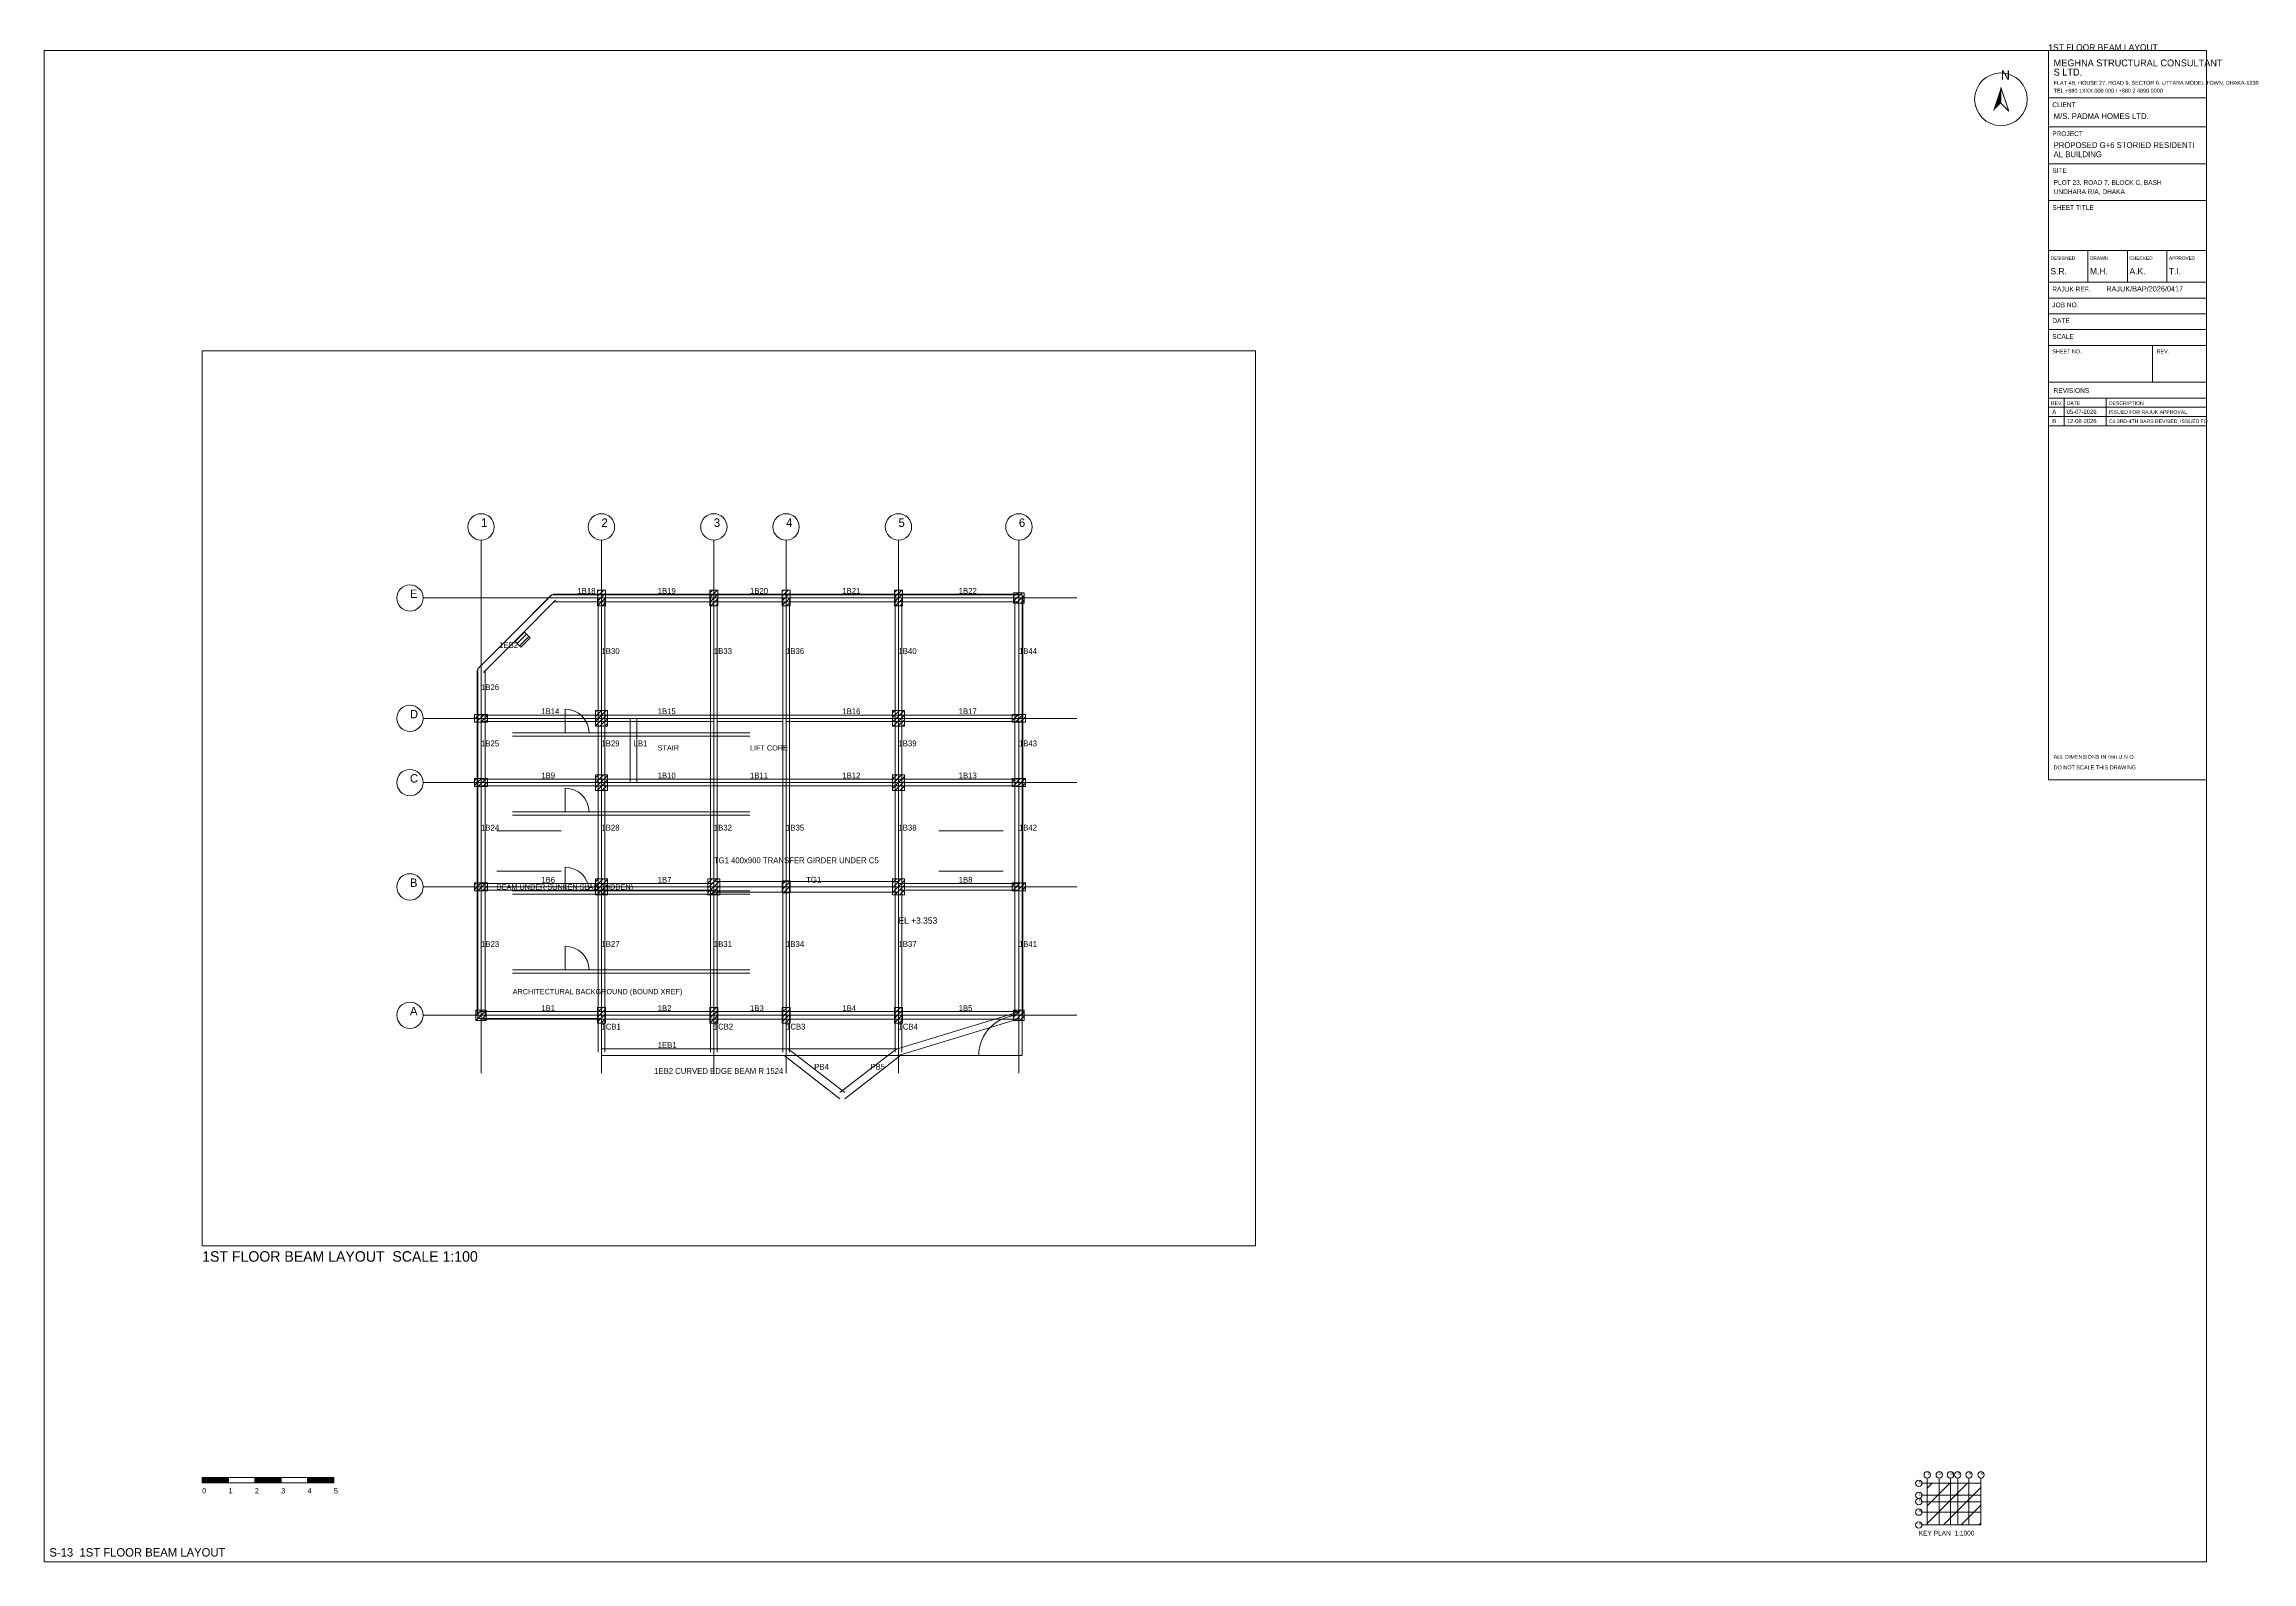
# Paper-space layout 'S-13 1ST FLOOR BEAM LAYOUT' of a CAD drawing. Extents: x 10 to 848, y 10 to 586.
# The model-space entities are those that its viewports show. They can reach past a viewport. Long polylines and large blocks are cut down to what shows.
import ezdxf

# ---------------------------------------------------------------- set-up
doc = ezdxf.new("R2010")
doc.units = 0
doc.linetypes.add('HIDDEN', pattern=[6.35, 3.175, -3.175])
for name, color, linetype, lineweight, plot in [('ARCH-PLAN$0$DOOR', 8, 'Continuous', 0, False), ('ARCH-PLAN$0$WALL', 8, 'Continuous', 0, False), ('ARCH-PLAN$0$WINDOW', 8, 'Continuous', 0, False), ('Arrow', 7, 'Continuous', 0, False), ('Beam Hidden', 4, 'Continuous', 0, False), ('Beam Line', 4, 'Continuous', 0, False), ('Column', 1, 'Continuous', 0, False), ('Grid', 8, 'Continuous', 0, False), ('Grid Circle', 8, 'Continuous', 0, False), ('Grid text', 7, 'Continuous', 0, False), ('Hatch', 9, 'Continuous', 0, False), ('Sheet', 7, 'Continuous', 0, False), ('Slab', 5, 'Continuous', 0, False), ('Text-1', 7, 'Continuous', 0, False), ('Text-2', 7, 'Continuous', 0, False), ('TITLE', 7, 'Continuous', 0, False), ('Wall', 1, 'Continuous', 0, False)]:
    doc.layers.add(name, color=color, linetype=linetype, lineweight=lineweight, plot=plot)

# ---------------------------------------------------------------- blocks, each defined once
blk = doc.blocks.new('TITLE_BLOCK')
at = {"layer": 'TITLE'}
for p, q in [((0, -18), (60, -18)), ((0, -29), (60, -29)), ((0, -43), (60, -43)), ((0, -57), (60, -57)), ((0, -76), (60, -76)), ((0, -76), (0, -88)), ((15, -76), (15, -88)), ((30, -76), (30, -88)), ((45, -76), (45, -88)), ((0, -88), (60, -88)), ((0, -94), (60, -94)), ((0, -100), (60, -100)), ((0, -106), (60, -106)), ((0, -112), (60, -112)), ((39.6, -112), (39.6, -126)), ((0, -126), (60, -126)), ((0, -132), (60, -132)), ((0, -132), (60, -132)), ((6, -132), (6, -142.5)), ((22, -132), (22, -142.5)), ((0, -135.5), (60, -135.5)), ((0, -139), (60, -139)), ((0, -142.5), (60, -142.5))]:
    blk.add_line(p, q, dxfattribs=at)
blk.add_lwpolyline([(0, -277), (60, -277), (60, 0), (0, 0)], close=True, dxfattribs=at)
at = {"layer": 'Text-1'}
for tag, height in [('JOBNO', 2), ('SCALE', 2), ('SHEETTITLE', 2.4), ('SHEETTITLE2', 2.4), ('DATE', 2), ('SHEETNO', 4.5), ('REV', 4.5)]:
    blk.add_attdef(tag, (0, 0), '', height=height, dxfattribs=at)
at = {"layer": 'TITLE'}
for s, height, p in [('S LTD.', 2.6, (2, -9.5)), ('MEGHNA STRUCTURAL CONSULTANT', 2.6, (2, -6)), ('TEL +880 1XXX 000 000 / +880 2 4890 0000', 1.5, (2, -16)), ('FLAT 4B, HOUSE 27, ROAD 9, SECTOR 6, UTTARA MODEL TOWN, DHAKA-1230', 1.5, (2, -13)), ('CLIENT', 1.8, (1.5, -21.5)), ('M/S. PADMA HOMES LTD.', 2.2, (2, -26)), ('PROJECT', 1.8, (1.5, -32.5)), ('AL BUILDING', 2.2, (2, -40.5)), ('PROPOSED G+6 STORIED RESIDENTI', 2.2, (2, -37)), ('SITE', 1.8, (1.5, -46.5)), ('PLOT 23, ROAD 7, BLOCK C, BASH', 1.8, (2, -51)), ('SHEET TITLE', 1.8, (1.5, -60.5)), ('UNDHARA R/A, DHAKA', 1.8, (2, -54.5)), ('DESIGNED', 1.3, (0.8, -79.5)), ('S.R.', 2.4, (0.8, -85)), ('DRAWN', 1.3, (15.8, -79.5)), ('M.H.', 2.4, (15.8, -85)), ('A.K.', 2.4, (30.8, -85)), ('CHECKED', 1.3, (30.8, -79.5)), ('APPROVED', 1.3, (45.8, -79.5)), ('T.I.', 2.4, (45.8, -85)), ('RAJUK REF.', 1.8, (1.5, -91.5)), ('RAJUK/BAP/2026/0417', 2, (22, -91.5)), ('JOB NO.', 1.8, (1.5, -97.5)), ('SCALE', 1.8, (1.5, -109.5)), ('DATE', 1.8, (1.5, -103.5)), ('SHEET NO.', 1.5, (1.5, -115)), ('REV.', 1.5, (41.1, -115)), ('REV', 1.4, (1, -134.6)), ('REVISIONS', 1.8, (2, -130)), ('DATE', 1.4, (7, -134.6)), ('DESCRIPTION', 1.4, (23, -134.6)), ('ALL DIMENSIONS IN mm U.N.O.', 1.5, (2, -269)), ('DO NOT SCALE THIS DRAWING', 1.5, (2, -273))]:
    blk.add_text(s, height=height, dxfattribs=at).set_placement(p)
blk = doc.blocks.new('NORTH_ARROW')
at = {"layer": 'Arrow'}
blk.add_lwpolyline([(0, 0), (3, -9), (0, -6)], close=True, dxfattribs=at)
blk.add_circle((0, -4.5), 10, dxfattribs=at)
blk.add_solid([(0, 0), (-3, -9), (0, -6)], dxfattribs=at)
at = {"layer": 'Text-1'}
blk.add_text('N', height=3.5, dxfattribs=at).set_placement((0, 3))
blk = doc.blocks.new('KEY_PLAN')
at = {"layer": 'Grid'}
for p, q in [((0, 0), (0, 17.8496)), ((4.572, 0), (4.572, 17.8496)), ((8.8392, 0), (8.8392, 17.8496)), ((11.5824, 0), (11.5824, 17.8496)), ((15.8496, 0), (15.8496, 17.8496)), ((20.4216, 0), (20.4216, 17.8496)), ((-2, 15.8496), (20.4216, 15.8496)), ((-2, 11.2776), (20.4216, 11.2776)), ((-2, 8.8392), (20.4216, 8.8392)), ((-2, 4.8768), (20.4216, 4.8768)), ((-2, 0), (20.4216, 0))]:
    blk.add_line(p, q, dxfattribs=at)
at = {"layer": 'Grid Circle'}
for centre in [(-3.2, 15.8496), (0, 19.0496), (4.572, 19.0496), (8.8392, 19.0496), (11.5824, 19.0496), (15.8496, 19.0496), (20.4216, 19.0496), (-3.2, 11.2776), (-3.2, 8.8392), (-3.2, 4.8768), (-3.2, 0)]:
    blk.add_circle(centre, 1.2, dxfattribs=at)
at = {"layer": 'Sheet'}
blk.add_lwpolyline([(0, 0), (20.4216, 0), (20.4216, 15.8496), (0, 15.8496)], close=True, dxfattribs=at)
at = {"layer": 'Grid text'}
for s, p in [('E', (-3.2, 15.8496)), ('1', (0, 19.0496)), ('2', (4.572, 19.0496)), ('3', (8.8392, 19.0496)), ('4', (11.5824, 19.0496)), ('5', (15.8496, 19.0496)), ('6', (20.4216, 19.0496)), ('C', (-3.2, 8.8392)), ('D', (-3.2, 11.2776)), ('A', (-3.2, 0)), ('B', (-3.2, 4.8768))]:
    blk.add_text(s, height=1.1, dxfattribs=at).set_placement(p)
at = {"layer": 'Sheet'}
blk.add_text('KEY PLAN  1:1000', height=1.8, dxfattribs=at).set_placement((-3.2, -4))
blk = doc.blocks.new('SCALE_BAR')
at = {"layer": 'Sheet'}
h = blk.add_hatch(color=256, dxfattribs=at)
h.dxf.hatch_style = 1
h.paths.add_polyline_path([(0, 0), (10, 0), (10, 2), (0, 2)])
h = blk.add_hatch(color=256, dxfattribs=at)
h.dxf.hatch_style = 1
h.paths.add_polyline_path([(20, 0), (30, 0), (30, 2), (20, 2)])
h = blk.add_hatch(color=256, dxfattribs=at)
h.dxf.hatch_style = 1
h.paths.add_polyline_path([(40, 0), (50, 0), (50, 2), (40, 2)])
for points in [[(0, 0), (10, 0), (10, 2), (0, 2)], [(10, 0), (20, 0), (20, 2), (10, 2)], [(20, 0), (30, 0), (30, 2), (20, 2)], [(30, 0), (40, 0), (40, 2), (30, 2)], [(40, 0), (50, 0), (50, 2), (40, 2)]]:
    blk.add_lwpolyline(points, close=True, dxfattribs=at)
for s, p in [('0', (0, -4)), ('1', (10, -4)), ('2', (20, -4)), ('3', (30, -4)), ('4', (40, -4)), ('5', (50, -4))]:
    blk.add_text(s, height=2, dxfattribs=at).set_placement(p)
at = {"layer": 'Text-1'}
blk.add_attdef('UNIT', (0, 0), '', height=2, dxfattribs=at)
blk = doc.blocks.new('GRID_BUBBLE')
at = {"layer": 'Grid Circle'}
blk.add_circle((0, 0), 500, dxfattribs=at)
at = {"layer": 'Text-1'}
blk.add_attdef('GRID', (0, 0), '', height=320, dxfattribs=at)

msp = doc.modelspace()

# ---------------------------------------------------------------- hatches: boundary and pattern name
at = {"layer": 'Hatch'}
h = msp.add_hatch(dxfattribs=at)
h.set_pattern_fill('ANSI31', color=256, scale=40)
h.paths.add_polyline_path([(1204422, -584450), (1204722, -584450), (1204722, -583850), (1204422, -583850)])
h = msp.add_hatch(dxfattribs=at)
h.set_pattern_fill('ANSI31', color=256, scale=40)
h.paths.add_polyline_path([(1208689, -584450), (1208989, -584450), (1208989, -583850), (1208689, -583850)])
h = msp.add_hatch(dxfattribs=at)
h.set_pattern_fill('ANSI31', color=256, scale=40)
h.paths.add_polyline_path([(1211432, -584450), (1211732, -584450), (1211732, -583850), (1211432, -583850)])
h = msp.add_hatch(dxfattribs=at)
h.set_pattern_fill('ANSI31', color=256, scale=40)
h.paths.add_polyline_path([(1215700, -584450), (1216000, -584450), (1216000, -583850), (1215700, -583850)])
h = msp.add_hatch(dxfattribs=at)
h.set_pattern_fill('ANSI31', color=256, scale=40)
h.paths.add_polyline_path([(1220222, -584350), (1220622, -584350), (1220622, -583950), (1220222, -583950)])
h = msp.add_hatch(dxfattribs=at)
h.set_pattern_fill('ANSI31', color=256, scale=40)
h.paths.add_polyline_path([(1201513, -586017), (1201867, -585663), (1201654, -585451), (1201301, -585805)])
h = msp.add_hatch(dxfattribs=at)
h.set_pattern_fill('ANSI31', color=256, scale=40)
h.paths.add_polyline_path([(1204347, -589022), (1204797, -589022), (1204797, -588422), (1204347, -588422)])
h = msp.add_hatch(dxfattribs=at)
h.set_pattern_fill('ANSI31', color=256, scale=40)
h.paths.add_polyline_path([(1215625, -589022), (1216075, -589022), (1216075, -588422), (1215625, -588422)])
h = msp.add_hatch(dxfattribs=at)
h.set_pattern_fill('ANSI31', color=256, scale=40)
h.paths.add_polyline_path([(1199750, -588872), (1200250, -588872), (1200250, -588572), (1199750, -588572)])
h = msp.add_hatch(dxfattribs=at)
h.set_pattern_fill('ANSI31', color=256, scale=40)
h.paths.add_polyline_path([(1220172, -588872), (1220672, -588872), (1220672, -588572), (1220172, -588572)])
h = msp.add_hatch(dxfattribs=at)
h.set_pattern_fill('ANSI31', color=256, scale=40)
h.paths.add_polyline_path([(1204347, -591461), (1204797, -591461), (1204797, -590861), (1204347, -590861)])
h = msp.add_hatch(dxfattribs=at)
h.set_pattern_fill('ANSI31', color=256, scale=40)
h.paths.add_polyline_path([(1215625, -591461), (1216075, -591461), (1216075, -590861), (1215625, -590861)])
h = msp.add_hatch(dxfattribs=at)
h.set_pattern_fill('ANSI31', color=256, scale=40)
h.paths.add_polyline_path([(1199750, -591311), (1200250, -591311), (1200250, -591011), (1199750, -591011)])
h = msp.add_hatch(dxfattribs=at)
h.set_pattern_fill('ANSI31', color=256, scale=40)
h.paths.add_polyline_path([(1220172, -591311), (1220672, -591311), (1220672, -591011), (1220172, -591011)])
h = msp.add_hatch(dxfattribs=at)
h.set_pattern_fill('ANSI31', color=256, scale=40)
h.paths.add_polyline_path([(1199750, -595273), (1200250, -595273), (1200250, -594973), (1199750, -594973)])
h = msp.add_hatch(dxfattribs=at)
h.set_pattern_fill('ANSI31', color=256, scale=40)
h.paths.add_polyline_path([(1204347, -595423), (1204797, -595423), (1204797, -594823), (1204347, -594823)])
h = msp.add_hatch(dxfattribs=at)
h.set_pattern_fill('ANSI31', color=256, scale=40)
h.paths.add_polyline_path([(1208614, -595423), (1209064, -595423), (1209064, -594823), (1208614, -594823)])
h = msp.add_hatch(dxfattribs=at)
h.set_pattern_fill('ANSI31', color=256, scale=40)
h.paths.add_polyline_path([(1211432, -595348), (1211732, -595348), (1211732, -594898), (1211432, -594898)])
h = msp.add_hatch(dxfattribs=at)
h.set_pattern_fill('ANSI31', color=256, scale=40)
h.paths.add_polyline_path([(1215625, -595423), (1216075, -595423), (1216075, -594823), (1215625, -594823)])
h = msp.add_hatch(dxfattribs=at)
h.set_pattern_fill('ANSI31', color=256, scale=40)
h.paths.add_polyline_path([(1220172, -595273), (1220672, -595273), (1220672, -594973), (1220172, -594973)])
h = msp.add_hatch(dxfattribs=at)
h.set_pattern_fill('ANSI31', color=256, scale=40)
h.paths.add_polyline_path([(1199800, -600200), (1200200, -600200), (1200200, -599800), (1199800, -599800)])
h = msp.add_hatch(dxfattribs=at)
h.set_pattern_fill('ANSI31', color=256, scale=40)
h.paths.add_polyline_path([(1204422, -600300), (1204722, -600300), (1204722, -599700), (1204422, -599700)])
h = msp.add_hatch(dxfattribs=at)
h.set_pattern_fill('ANSI31', color=256, scale=40)
h.paths.add_polyline_path([(1208689, -600300), (1208989, -600300), (1208989, -599700), (1208689, -599700)])
h = msp.add_hatch(dxfattribs=at)
h.set_pattern_fill('ANSI31', color=256, scale=40)
h.paths.add_polyline_path([(1211432, -600300), (1211732, -600300), (1211732, -599700), (1211432, -599700)])
h = msp.add_hatch(dxfattribs=at)
h.set_pattern_fill('ANSI31', color=256, scale=40)
h.paths.add_polyline_path([(1215700, -600300), (1216000, -600300), (1216000, -599700), (1215700, -599700)])
h = msp.add_hatch(dxfattribs=at)
h.set_pattern_fill('ANSI31', color=256, scale=40)
h.paths.add_polyline_path([(1220222, -600200), (1220622, -600200), (1220622, -599800), (1220222, -599800)])

# ---------------------------------------------------------------- linework, layer by layer
at = {"layer": 'ARCH-PLAN$0$DOOR'}
for p, q in [((1203200, -589275), (1203200, -588375)), ((1203200, -592275), (1203200, -591375)), ((1203200, -595275), (1203200, -594375)), ((1203200, -598275), (1203200, -597375))]:
    msp.add_line(p, q, dxfattribs=at)
for centre in [(1203200, -589275), (1203200, -592275), (1203200, -595275), (1203200, -598275)]:
    msp.add_arc(centre, 900, 0, 90, dxfattribs=at)
at = {"layer": 'ARCH-PLAN$0$WALL'}
for p, q in [((1201200, -589275), (1210200, -589275)), ((1201200, -589400), (1210200, -589400)), ((1201200, -592275), (1210200, -592275)), ((1201200, -592400), (1210200, -592400)), ((1201200, -595275), (1210200, -595275)), ((1201200, -595400), (1210200, -595400)), ((1201200, -598275), (1210200, -598275)), ((1201200, -598400), (1210200, -598400))]:
    msp.add_line(p, q, dxfattribs=at)
at = {"layer": 'ARCH-PLAN$0$WINDOW'}
for p, q in [((1206200, -589275), (1208000, -589275)), ((1206200, -589400), (1208000, -589400)), ((1206200, -592275), (1208000, -592275)), ((1206200, -592400), (1208000, -592400)), ((1206200, -595275), (1208000, -595275)), ((1206200, -595400), (1208000, -595400)), ((1206200, -598275), (1208000, -598275)), ((1206200, -598400), (1208000, -598400))]:
    msp.add_line(p, q, dxfattribs=at)
at = {"layer": 'Beam Hidden', "linetype": 'HIDDEN'}
for p, q in [((1200600, -592999), (1203038, -592999)), ((1217384, -592999), (1219822, -592999)), ((1200600, -594523), (1203038, -594523)), ((1217384, -594523), (1219822, -594523))]:
    msp.add_line(p, q, dxfattribs=at)
at = {"layer": 'Beam Line'}
for p, q in [((1201283, -585434), (1202655, -584062)), ((1201460, -585610), (1202832, -584239)), ((1202743, -584000), (1204572, -584000)), ((1204447, -588722), (1204447, -584150)), ((1204572, -584000), (1208839, -584000)), ((1204697, -588722), (1204697, -584150)), ((1208714, -588722), (1208714, -584150)), ((1208839, -584000), (1211582, -584000)), ((1208964, -588722), (1208964, -584150)), ((1211457, -588722), (1211457, -584150)), ((1211582, -584000), (1215850, -584000)), ((1211707, -588722), (1211707, -584150)), ((1215725, -588722), (1215725, -584150)), ((1215850, -584000), (1220422, -584000)), ((1215975, -588722), (1215975, -584150)), ((1220272, -588722), (1220272, -584150)), ((1220572, -588722), (1220572, -584150)), ((1202743, -584300), (1204572, -584300)), ((1204572, -584300), (1208839, -584300)), ((1208839, -584300), (1211582, -584300)), ((1211582, -584300), (1215850, -584300)), ((1215850, -584300), (1220422, -584300)), ((1199912, -586805), (1201283, -585434)), ((1200088, -586982), (1201460, -585610)), ((1199850, -588722), (1199850, -586894)), ((1200150, -588722), (1200150, -586894)), ((1199850, -591161), (1199850, -588722)), ((1200000, -588597), (1204572, -588597)), ((1200000, -588847), (1204572, -588847)), ((1200150, -591161), (1200150, -588722)), ((1204447, -591161), (1204447, -588722)), ((1204572, -588597), (1208839, -588597)), ((1204572, -588847), (1208839, -588847)), ((1204697, -591161), (1204697, -588722)), ((1205666, -591161), (1205666, -588722)), ((1205916, -591161), (1205916, -588722)), ((1211582, -588597), (1215850, -588597)), ((1211582, -588847), (1215850, -588847)), ((1215725, -591161), (1215725, -588722)), ((1215850, -588597), (1220422, -588597)), ((1215850, -588847), (1220422, -588847)), ((1215975, -591161), (1215975, -588722)), ((1220272, -591161), (1220272, -588722)), ((1220572, -591161), (1220572, -588722)), ((1199850, -595123), (1199850, -591161)), ((1200000, -591036), (1204572, -591036)), ((1200000, -591286), (1204572, -591286)), ((1200150, -595123), (1200150, -591161)), ((1204447, -595123), (1204447, -591161)), ((1204572, -591036), (1208839, -591036)), ((1204572, -591286), (1208839, -591286)), ((1204697, -595123), (1204697, -591161)), ((1208714, -595123), (1208714, -591161)), ((1208839, -591036), (1211582, -591036)), ((1208839, -591286), (1211582, -591286)), ((1208964, -595123), (1208964, -591161)), ((1211457, -595123), (1211457, -591161)), ((1211582, -591036), (1215850, -591036)), ((1211582, -591286), (1215850, -591286)), ((1211707, -595123), (1211707, -591161)), ((1215725, -595123), (1215725, -591161)), ((1215850, -591036), (1220422, -591036)), ((1215850, -591286), (1220422, -591286)), ((1215975, -595123), (1215975, -591161)), ((1220272, -595123), (1220272, -591161)), ((1220572, -595123), (1220572, -591161)), ((1199850, -600000), (1199850, -595123)), ((1200000, -594998), (1204572, -594998)), ((1200150, -600000), (1200150, -595123)), ((1204447, -600000), (1204447, -595123)), ((1204572, -594998), (1208839, -594998)), ((1204697, -600000), (1204697, -595123)), ((1208714, -600000), (1208714, -595123)), ((1208839, -594923), (1215850, -594923)), ((1208964, -600000), (1208964, -595123)), ((1211457, -600000), (1211457, -595123)), ((1211707, -600000), (1211707, -595123)), ((1215725, -600000), (1215725, -595123)), ((1215850, -594998), (1220422, -594998)), ((1215975, -600000), (1215975, -595123)), ((1220272, -600000), (1220272, -595123)), ((1220572, -600000), (1220572, -595123)), ((1200000, -595248), (1204572, -595248)), ((1204572, -595248), (1208839, -595248)), ((1208839, -595323), (1215850, -595323)), ((1215850, -595248), (1220422, -595248)), ((1200000, -599850), (1204572, -599850)), ((1200000, -600150), (1204572, -600150)), ((1204447, -600000), (1204447, -601399)), ((1204572, -599850), (1208839, -599850)), ((1204572, -600150), (1208839, -600150)), ((1204697, -600000), (1204697, -601399)), ((1208714, -600000), (1208714, -601399)), ((1208839, -599850), (1211582, -599850)), ((1208839, -600150), (1211582, -600150)), ((1208964, -600000), (1208964, -601399)), ((1211457, -600000), (1211457, -601399)), ((1211582, -599850), (1215850, -599850)), ((1211582, -600150), (1215850, -600150)), ((1211707, -600000), (1211707, -601399)), ((1215725, -600000), (1215725, -601399)), ((1215813, -601279), (1220385, -599880)), ((1215850, -599850), (1220422, -599850)), ((1215850, -600150), (1220422, -600150)), ((1215886, -601519), (1220458, -600120)), ((1215975, -600000), (1215975, -601399)), ((1204572, -601274), (1208839, -601274)), ((1204572, -601524), (1208839, -601524)), ((1208839, -601274), (1211582, -601274)), ((1208839, -601524), (1211582, -601524)), ((1211491, -601518), (1213624, -603167)), ((1211582, -601274), (1215850, -601274)), ((1211582, -601524), (1215850, -601524)), ((1211674, -601280), (1213808, -602929)), ((1215758, -601280), (1213624, -602929)), ((1215941, -601518), (1213808, -603167))]:
    msp.add_line(p, q, dxfattribs=at)
msp.add_lwpolyline([(1204572, -601524), (1218898, -601524, -0.414214), (1220422, -600000)], format="xyb", dxfattribs=at)
at = {"layer": 'Column'}
for points in [[(1204422, -584450), (1204722, -584450), (1204722, -583850), (1204422, -583850)], [(1208689, -584450), (1208989, -584450), (1208989, -583850), (1208689, -583850)], [(1211432, -584450), (1211732, -584450), (1211732, -583850), (1211432, -583850)], [(1215700, -584450), (1216000, -584450), (1216000, -583850), (1215700, -583850)], [(1220222, -584350), (1220622, -584350), (1220622, -583950), (1220222, -583950)], [(1201513, -586017), (1201867, -585663), (1201654, -585451), (1201301, -585805)], [(1204347, -589022), (1204797, -589022), (1204797, -588422), (1204347, -588422)], [(1215625, -589022), (1216075, -589022), (1216075, -588422), (1215625, -588422)], [(1199750, -588872), (1200250, -588872), (1200250, -588572), (1199750, -588572)], [(1220172, -588872), (1220672, -588872), (1220672, -588572), (1220172, -588572)], [(1204347, -591461), (1204797, -591461), (1204797, -590861), (1204347, -590861)], [(1215625, -591461), (1216075, -591461), (1216075, -590861), (1215625, -590861)], [(1199750, -591311), (1200250, -591311), (1200250, -591011), (1199750, -591011)], [(1220172, -591311), (1220672, -591311), (1220672, -591011), (1220172, -591011)], [(1199750, -595273), (1200250, -595273), (1200250, -594973), (1199750, -594973)], [(1204347, -595423), (1204797, -595423), (1204797, -594823), (1204347, -594823)], [(1208614, -595423), (1209064, -595423), (1209064, -594823), (1208614, -594823)], [(1211432, -595348), (1211732, -595348), (1211732, -594898), (1211432, -594898)], [(1215625, -595423), (1216075, -595423), (1216075, -594823), (1215625, -594823)], [(1220172, -595273), (1220672, -595273), (1220672, -594973), (1220172, -594973)], [(1199800, -600200), (1200200, -600200), (1200200, -599800), (1199800, -599800)], [(1204422, -600300), (1204722, -600300), (1204722, -599700), (1204422, -599700)], [(1208689, -600300), (1208989, -600300), (1208989, -599700), (1208689, -599700)], [(1211432, -600300), (1211732, -600300), (1211732, -599700), (1211432, -599700)], [(1215700, -600300), (1216000, -600300), (1216000, -599700), (1215700, -599700)], [(1220222, -600200), (1220622, -600200), (1220622, -599800), (1220222, -599800)]]:
    msp.add_lwpolyline(points, close=True, dxfattribs=at)
at = {"layer": 'Grid'}
for p, q in [((1200000, -602200), (1200000, -581950)), ((1204572, -602200), (1204572, -581950)), ((1208839, -602200), (1208839, -581950)), ((1211582, -602200), (1211582, -581950)), ((1215850, -602200), (1215850, -581950)), ((1220422, -602200), (1220422, -581950)), ((1197800, -584150), (1222622, -584150)), ((1197800, -588722), (1222622, -588722)), ((1197800, -591161), (1222622, -591161)), ((1197800, -595123), (1222622, -595123)), ((1197800, -600000), (1222622, -600000))]:
    msp.add_line(p, q, dxfattribs=at)
at = {"layer": 'Slab'}
for points in [[(1199875, -600125), (1204572, -600125), (1204572, -601524), (1220547, -601524), (1220547, -584025), (1202691, -584025), (1199875, -586842)], [(1204572, -591161), (1208839, -591161), (1208839, -588722), (1204572, -588722)]]:
    msp.add_lwpolyline(points, close=True, dxfattribs=at)
at = {"layer": 'Wall'}
for points in [[(1208714, -591161), (1208964, -591161), (1208964, -588597), (1208714, -588597)], [(1208964, -588847), (1211457, -588847), (1211457, -588597), (1208964, -588597)], [(1211457, -591161), (1211707, -591161), (1211707, -588597), (1211457, -588597)]]:
    msp.add_lwpolyline(points, close=True, dxfattribs=at)

# ---------------------------------------------------------------- block references
at = {"layer": 'Grid Circle'}
for p, values in [((1200000, -581450), {'GRID': '1'}), ((1204572, -581450), {'GRID': '2'}), ((1208839, -581450), {'GRID': '3'}), ((1211582, -581450), {'GRID': '4'}), ((1215850, -581450), {'GRID': '5'}), ((1220422, -581450), {'GRID': '6'}), ((1197300, -584150), {'GRID': 'E'}), ((1197300, -588722), {'GRID': 'D'}), ((1197300, -591161), {'GRID': 'C'}), ((1197300, -595123), {'GRID': 'B'}), ((1197300, -600000), {'GRID': 'A'})]:
    msp.add_blockref('GRID_BUBBLE', p, dxfattribs=at).add_auto_attribs(values)

# ---------------------------------------------------------------- texts
at = {"layer": 'ARCH-PLAN$0$WALL'}
msp.add_text('ARCHITECTURAL BACKGROUND (BOUND XREF)', height=200, dxfattribs=at).set_placement((1201200, -599200))
at = {"layer": 'Text-1'}
for s, height, p in [('1B18', 220, (1203658, -583990)), ('1B19', 220, (1206706, -583990)), ('1B20', 220, (1210211, -583990)), ('1B21', 220, (1213716, -583990)), ('1B22', 220, (1218136, -583990)), ('1EB2', 220, (1200686, -586048)), ('1B30', 220, (1204572, -586276)), ('1B33', 220, (1208839, -586276)), ('1B36', 220, (1211582, -586276)), ('1B40', 220, (1215850, -586276)), ('1B44', 220, (1220422, -586276)), ('1B26', 220, (1200000, -587648)), ('1B14', 220, (1202286, -588562)), ('1B15', 220, (1206706, -588562)), ('1B16', 220, (1213716, -588562)), ('1B17', 220, (1218136, -588562)), ('1B25', 220, (1200000, -589782)), ('1B29', 220, (1204572, -589782)), ('LB1', 220, (1205791, -589782)), ('STAIR', 200, (1206706, -589942)), ('LIFT CORE', 200, (1210211, -589942)), ('1B39', 220, (1215850, -589782)), ('1B43', 220, (1220422, -589782)), ('1B9', 220, (1202286, -591001)), ('1B10', 220, (1206706, -591001)), ('1B11', 220, (1210211, -591001)), ('1B12', 220, (1213716, -591001)), ('1B13', 220, (1218136, -591001)), ('1B24', 220, (1200000, -592982)), ('1B28', 220, (1204572, -592982)), ('1B32', 220, (1208839, -592982)), ('1B35', 220, (1211582, -592982)), ('1B38', 220, (1215850, -592982)), ('1B42', 220, (1220422, -592982)), ('1B6', 220, (1202286, -594963)), ('1B7', 220, (1206706, -594963)), ('TG1', 220, (1212344, -594963)), ('1B8', 220, (1218136, -594963)), ('1B23', 220, (1200000, -597402)), ('1B27', 220, (1204572, -597402)), ('1B31', 220, (1208839, -597402)), ('1B34', 220, (1211582, -597402)), ('1B37', 220, (1215850, -597402)), ('1B41', 220, (1220422, -597402)), ('1B1', 220, (1202286, -599840)), ('1B2', 220, (1206706, -599840)), ('1B3', 220, (1210211, -599840)), ('1B4', 220, (1213716, -599840)), ('1B5', 220, (1218136, -599840)), ('1CB1', 220, (1204572, -600540)), ('1EB1', 220, (1206706, -601239)), ('1CB2', 220, (1208839, -600540)), ('1CB3', 220, (1211582, -600540)), ('1CB4', 220, (1215850, -600540)), ('PB4', 220, (1212649, -602064)), ('PB5', 220, (1214783, -602064))]:
    msp.add_text(s, height=height, dxfattribs=at).set_placement(p)
at = {"layer": 'Text-2'}
for s, height, p in [('TG1 400x900 TRANSFER GIRDER UNDER C5', 220, (1208839, -594223)), ('BEAM UNDER SUNKEN SLAB (HIDDEN)', 200, (1200600, -595223)), ('TG1', 220, (1212344, -594963)), ('EL +3.353', 240, (1215850, -596523)), ('1EB2 CURVED EDGE BEAM R 1524', 220, (1206572, -602224))]:
    msp.add_text(s, height=height, dxfattribs=at).set_placement(p)

psp = doc.layouts.new('S-13 1ST FLOOR BEAM LAYOUT')

# ---------------------------------------------------------------- hatches: boundary and pattern name
at = {"layer": 'Hatch'}
h = psp.add_hatch(dxfattribs=at)
h.set_pattern_fill('ANSI31', color=256, scale=1.5)
h.paths.add_polyline_path([(725, 24), (745.4216, 24), (745.4216, 39.8496), (725, 39.8496)])

# ---------------------------------------------------------------- linework, layer by layer
at = {"layer": 'Sheet'}
psp.add_lwpolyline([(10, 10), (831, 10), (831, 584), (10, 584)], close=True, dxfattribs=at)

# ---------------------------------------------------------------- block references
at = {"layer": 'Arrow'}
psp.add_blockref('NORTH_ARROW', (753, 570), dxfattribs=at)
at = {"layer": 'Sheet'}
psp.add_blockref('SCALE_BAR', (70, 40), dxfattribs=at).add_auto_attribs({'UNIT': 'm'})
psp.add_blockref('KEY_PLAN', (725, 24), dxfattribs=at)
at = {"layer": 'TITLE'}
ref = psp.add_blockref('TITLE_BLOCK', (771, 584), dxfattribs=at)
ref.add_attrib('SHEETTITLE', '1ST FLOOR BEAM LAYOUT', (771, 584), dxfattribs={"layer": 'Text-1', "height": 2.4})

# ---------------------------------------------------------------- texts
at = {"layer": 'Sheet'}
for s, height, p in [('1ST FLOOR BEAM LAYOUT  SCALE 1:100', 4, (70, 124)), ('S-13  1ST FLOOR BEAM LAYOUT', 3.2, (12, 12))]:
    psp.add_text(s, height=height, dxfattribs=at).set_placement(p)
at = {"layer": 'TITLE'}
for s, height, p in [('A', 1.6, (772.5, 446)), ('05-07-2026', 1.6, (778, 446)), ('ISSUED FOR RAJUK APPROVAL', 1.4, (794, 446)), ('B', 1.6, (772.5, 442.5)), ('12-08-2026', 1.6, (778, 442.5)), ('C4 3RD-4TH BARS REVISED; ISSUED FO', 1.4, (794, 442.5))]:
    psp.add_text(s, height=height, dxfattribs=at).set_placement(p)

# ---------------------------------------------------------------- viewports
at = {"layer": ''}
psp.add_viewport(center=(270, 300), size=(400, 340), view_center_point=(1209410.8, -591758.5422), view_height=34000, dxfattribs=at)

doc.saveas('drawing.dxf')
